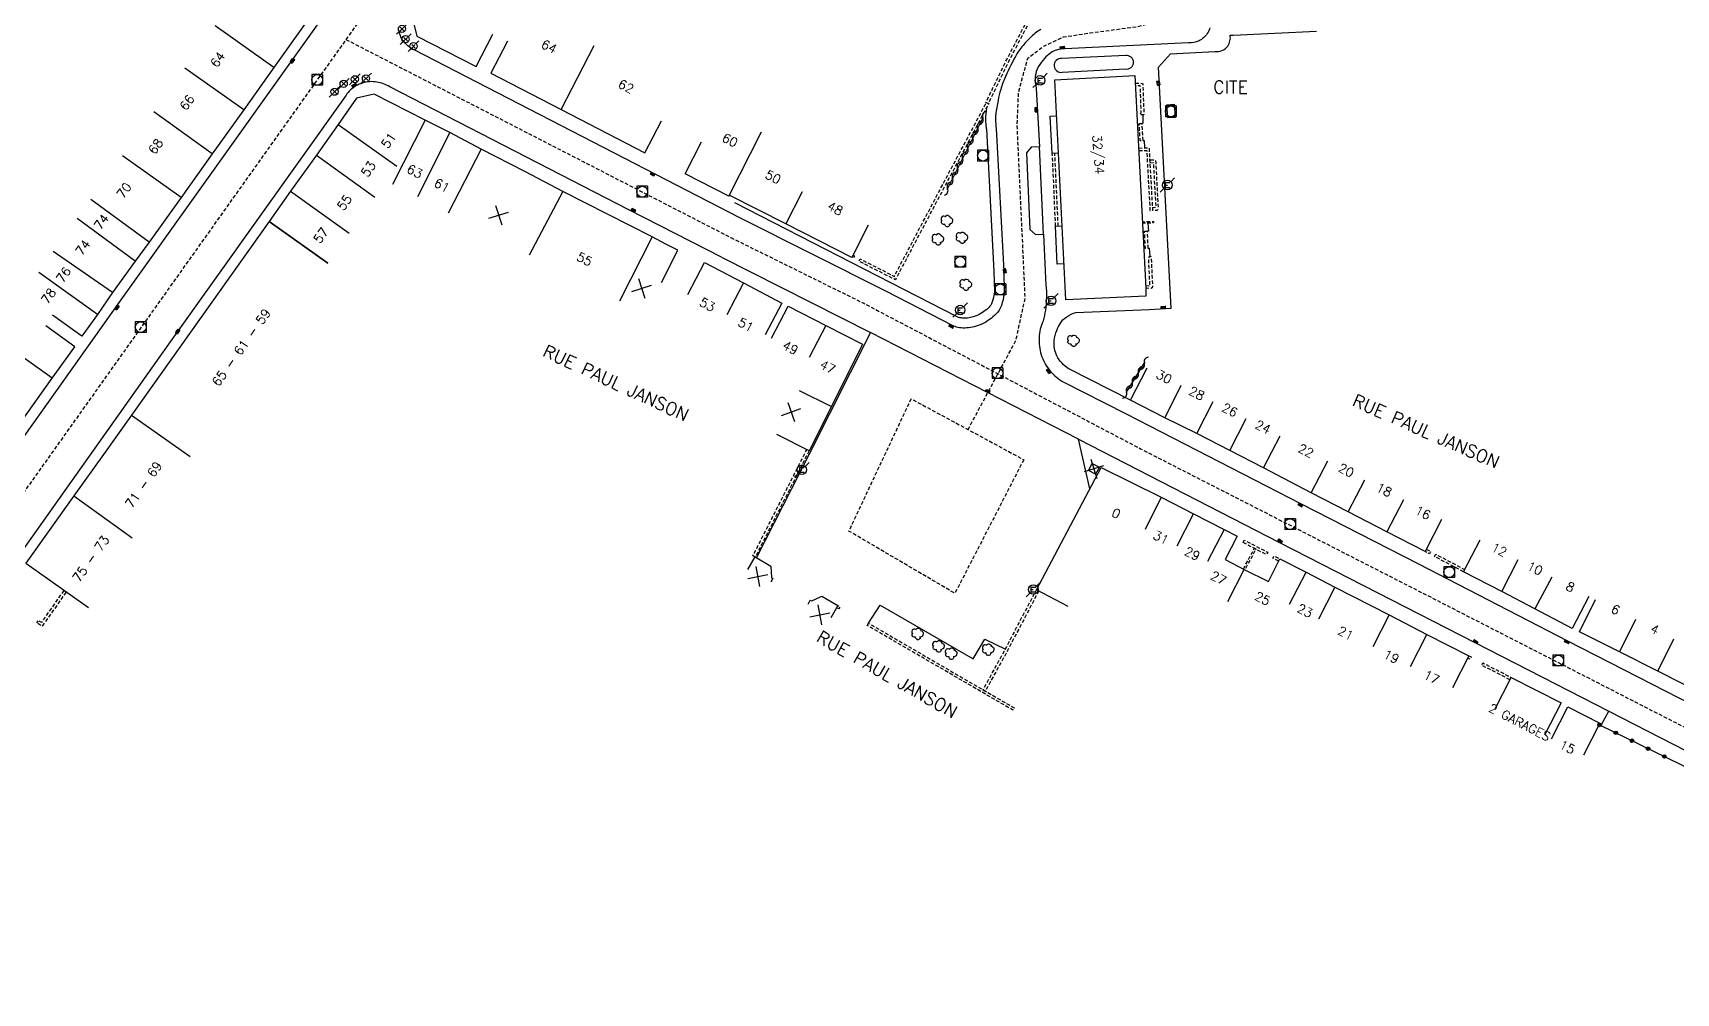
# Model space of a CAD drawing. Header units: millimetres. Extents: x 155999 to 157000, y 122000 to 123000.
# Drawn here: x 156160.5 to 156388.5, y 122007.4 to 122140.6 of the extents above; entities that cross this region are included whole.
import ezdxf
from ezdxf.enums import TextEntityAlignment as Align

# ---------------------------------------------------------------- set-up
doc = ezdxf.new("R2010")
doc.units = ezdxf.units.MM
doc.linetypes.add('DASHED', pattern=[0.75, 0.5, -0.25])
doc.layers.get('0').update_dxf_attribs({"linetype": 'CONTINUOUS'})
for name, color, linetype in [('W0001', 6, 'DASHED'), ('W0008', 7, 'CONTINUOUS'), ('W0017', 7, 'CONTINUOUS'), ('W0100', 7, 'CONTINUOUS'), ('W0112', 1, 'DASHED'), ('W0300', 7, 'CONTINUOUS'), ('W0310', 3, 'CONTINUOUS'), ('W0322', 7, 'CONTINUOUS'), ('W0400', 7, 'CONTINUOUS'), ('W0420', 7, 'CONTINUOUS'), ('W0454', 7, 'CONTINUOUS'), ('W0471', 7, 'CONTINUOUS'), ('W0989', 7, 'CONTINUOUS'), ('W0991', 7, 'CONTINUOUS'), ('W1102', 7, 'CONTINUOUS')]:
    doc.layers.add(name, color=color, linetype=linetype)
doc.styles.get("Standard").update_dxf_attribs({"font": 'romans.shx', "width": 0.85})

# ---------------------------------------------------------------- blocks, each defined once
blk = doc.blocks.new('T471')
for p, q in [((-0.333334, 0.333334), (-0.333334, -0.333334)), ((-0.333334, 0.333334), (0.333334, 0.333334)), ((-0.333334, 0), (0, 0)), ((0.500001, 0.500001), (1.000002, 1.000002)), ((-0.500001, -0.500001), (-1.000002, -1.000002)), ((-0.333334, -0.333334), (0.333334, -0.333334))]:
    blk.add_line(p, q)
blk.add_ellipse((0, 0), major_axis=(0.471405, 0.471405), ratio=1, start_param=5.4977871438, end_param=11.780972451)
blk = doc.blocks.new('T400')
for p, q in [((-0.15, 0.3), (0.15, 0.3)), ((-0.15, -0.25), (-0.15, 0.3)), ((-0.15, 0.15), (0.15, 0.15)), ((-0.15, 0), (0.15, 0)), ((0.15, 0.3), (0.15, -0.25)), ((-0.15, -0.15), (0.15, -0.15)), ((-0.15, -0.25), (-0.15, -0.3)), ((-0.15, -0.3), (0.15, -0.3)), ((0.15, -0.3), (0.15, -0.25))]:
    blk.add_line(p, q)
blk = doc.blocks.new('T420')
for p, q in [((0.75, 0.75), (-0.75, 0.75)), ((-0.75, 0.75), (-0.75, -0.75)), ((0.75, 0.75), (0.75, -0.75)), ((0.75, -0.75), (-0.75, -0.75))]:
    blk.add_line(p, q)
blk.add_ellipse((0, 0), major_axis=(-0.53, 0.53), ratio=1, start_param=3.926991, end_param=10.210176)
blk = doc.blocks.new('T300')
for p, q in [((-0.8, 0.51), (-0.86, 0.34)), ((-0.86, 0.34), (-0.86, 0.17)), ((-0.86, 0.17), (-0.74, 0.06)), ((-0.69, 0.63), (-0.8, 0.51)), ((-0.8, -0.06), (-0.74, 0.06)), ((-0.74, 0.06), (-0.69, 0.11)), ((-0.57, 0.69), (-0.69, 0.63)), ((-0.46, 0.69), (-0.57, 0.69)), ((-0.29, 0.63), (-0.46, 0.69)), ((-0.29, 0.63), (-0.17, 0.74)), ((-0.23, 0.57), (-0.29, 0.63)), ((-0.17, 0.74), (-0.06, 0.8)), ((-0.06, 0.8), (0.06, 0.8)), ((0.06, 0.8), (0.23, 0.74)), ((0.23, 0.74), (0.34, 0.63)), ((0.34, 0.63), (0.4, 0.51)), ((0.46, 0.46), (0.34, 0.46)), ((0.4, 0.51), (0.4, 0.46)), ((0.57, 0.4), (0.46, 0.46)), ((0.57, 0.4), (0.69, 0.29)), ((0.69, 0.29), (0.74, 0.17)), ((0.74, 0.06), (0.69, -0.17)), ((0.74, 0.17), (0.74, 0.06)), ((-0.8, -0.17), (-0.8, -0.06)), ((-0.8, -0.23), (-0.8, -0.17)), ((-0.74, -0.34), (-0.8, -0.23)), ((-0.69, -0.4), (-0.74, -0.34)), ((-0.51, -0.46), (-0.69, -0.4)), ((-0.4, -0.46), (-0.51, -0.46)), ((-0.4, -0.46), (-0.34, -0.46)), ((-0.34, -0.46), (-0.34, -0.4)), ((-0.34, -0.51), (-0.34, -0.46)), ((-0.29, -0.63), (-0.34, -0.51)), ((-0.17, -0.74), (-0.29, -0.63)), ((-0.06, -0.8), (-0.17, -0.74)), ((0.06, -0.8), (-0.06, -0.8)), ((0.17, -0.74), (0.06, -0.8)), ((0.23, -0.69), (0.17, -0.74)), ((0.29, -0.46), (0.23, -0.46)), ((0.29, -0.63), (0.23, -0.69)), ((0.46, -0.4), (0.29, -0.46)), ((0.34, -0.51), (0.29, -0.63)), ((0.34, -0.51), (0.34, -0.46)), ((0.57, -0.34), (0.46, -0.4)), ((0.63, -0.29), (0.57, -0.34)), ((0.69, -0.17), (0.63, -0.29))]:
    blk.add_line(p, q)
blk = doc.blocks.new('t991o')
at = {"color": 0, "linetype": 'Continuous'}
for p, q in [((-1, 1), (1, -1)), ((-1, -1), (1, 1))]:
    blk.add_line(p, q, dxfattribs=at)
blk = doc.blocks.new('t310o')
at = {"color": 0, "linetype": 'Continuous'}
for centre, start, end in [((-0.5, 0.38), 216.8699, 323.1304), ((0.5, -0.37), 36.8699, 143.1303)]:
    blk.add_arc(centre, 0.625, start, end, dxfattribs=at)
blk = doc.blocks.new('t322o')
at = {"color": 0, "linetype": 'Continuous'}
for radius in [0.25, 0.15]:
    blk.add_circle((0, 0), radius, dxfattribs=at)
blk = doc.blocks.new('T454')
for p, q in [((-0.25, 0.25), (0.25, -0.25)), ((-0.25, -0.25), (0.25, 0.25)), ((0.75, 0.75), (0.375, 0.375)), ((-0.375, -0.375), (-0.75, -0.75))]:
    blk.add_line(p, q)
blk.add_ellipse((0, 0), major_axis=(0.354, 0.354), ratio=1, start_param=5.497787143782138, end_param=11.78097245096172)

msp = doc.modelspace()

# ---------------------------------------------------------------- linework, layer by layer
at = {"layer": 'W0001', "flags": 128}
for points in [[(156290.25, 122085.57), (156296.89, 122097.91), (156298.18, 122103.78), (156297.81, 122112.04), (156297.07, 122127.74), (156297.26, 122132.33), (156298.55, 122137.1), (156300.75, 122138.75), (156303.51, 122140.04), (156307.18, 122140.59), (156313.98, 122141.51), (156317.29, 122142.43), (156318.58, 122145.91), (156318.21, 122152.34), (156318.4, 122169.17), (156320.6, 122174.49), (156322.99, 122177.61), (156324.46, 122178.35), (156327.95, 122179.08), (156334.76, 122179.45), (156340.45, 122180.55), (156341, 122184.77), (156340.27, 122203.5), (156341.97, 122210.23), (156343.44, 122214.45), (156345.1, 122218.12), (156345.65, 122221.24), (156346.02, 122225.65), (156345.65, 122229.32), (156343.26, 122235.01), (156340.56, 122240.67)], [(156236.44, 122185.26), (156211.63, 122150.47), (156192.98, 122124.31), (156130.63, 122036.64)], [(156203.94, 122139.68), (156257.32, 122112.21)], [(156257.32, 122112.21), (156275.79, 122103.08), (156314.2, 122082.89), (156355.08, 122061.99), (156414.29, 122031.66), (156427.31, 122027.1), (156452.38, 122020.83), (156469.85, 122017.79), (156507.83, 122010.19), (156523.16, 122007.37)]]:
    msp.add_lwpolyline(points, dxfattribs=at)
msp.add_lwpolyline([(156297.99, 122081.38), (156288.43, 122062.84), (156273.73, 122071.47), (156282.37, 122089.83)], close=True, dxfattribs=at)
at = {"layer": 'W0008', "flags": 128}
for points in [[(156232.76, 122187.8), (156221.16, 122171.52), (156172.22, 122102.93), (156126.89, 122039.16)], [(156258.59, 122114.95), (156213.42, 122138.23), (156213.17, 122138.35), (156212.94, 122138.49), (156212.72, 122138.64), (156212.51, 122138.8), (156212.32, 122138.99), (156212.13, 122139.18), (156211.96, 122139.39), (156211.8, 122139.61), (156211.66, 122139.83), (156211.54, 122140.07), (156211.44, 122140.31), (156211.37, 122140.57), (156211.31, 122140.84)], [(156256.05, 122109.47), (156243.2, 122116.06), (156210.01, 122133.13), (156209.8, 122133.24), (156209.58, 122133.35), (156209.36, 122133.44), (156209.14, 122133.52), (156208.91, 122133.6), (156208.68, 122133.66), (156208.45, 122133.72), (156208.21, 122133.76), (156207.97, 122133.8), (156207.72, 122133.82), (156207.47, 122133.83), (156207.21, 122133.82), (156206.96, 122133.8), (156206.71, 122133.76), (156206.46, 122133.7), (156206.22, 122133.63), (156205.99, 122133.55), (156205.77, 122133.46), (156205.55, 122133.36), (156205.33, 122133.24), (156205.12, 122133.11), (156204.92, 122132.97), (156204.73, 122132.83), (156204.56, 122132.68), (156204.39, 122132.51), (156204.23, 122132.34), (156204.08, 122132.16), (156203.95, 122131.97), (156179.56, 122097.73), (156152.84, 122060.13)], [(156302.82, 122123.91), (156301.95, 122123.87), (156301.64, 122129.04), (156302.56, 122129.08)], [(156303.58, 122108.56), (156302.6, 122108.51), (156302.41, 122113.78), (156303.32, 122113.83)], [(156256.05, 122109.47), (156276.74, 122099.01)], [(156307.14, 122077.32), (156305.56, 122084.21), (156276.74, 122099.01), (156268.19, 122082.15), (156260.88, 122067.8)], [(156305.56, 122084.21), (156333.47, 122069.89), (156360.59, 122056.04), (156379.15, 122046.5), (156391.72, 122040.06), (156413.83, 122028.61)]]:
    msp.add_lwpolyline(points, dxfattribs=at)
for points in [[(156300.34, 122141.08, 0.049694), (156298.87, 122139.92, 0.022875), (156297.57, 122138.49, 0.046325), (156297.04, 122137.71, 0.020003), (156295.44, 122134.54, 0.037371), (156294.79, 122132.76, 0.020531), (156294.42, 122131.23, 0.016417), (156294.1, 122129.28, 0.039389), (156294.07, 122128.63, 0.019729), (156294.15, 122127.34), (156295.2, 122107.55), (156295.28, 122104.58), (156295.19, 122103.97, -0.076115), (156294.71, 122102.41, -0.096523), (156293.94, 122101.38, -0.085002), (156291.89, 122100.08, -0.096444), (156289.79, 122099.65, -0.054827), (156288.84, 122099.74, -0.066735), (156288.11, 122100), (156278.92, 122104.72), (156258.59, 122114.95)], [(156323.82, 122141.32, -0.078694), (156323.44, 122140.49, -0.132028), (156322.31, 122139.5, -0.132028), (156320.83, 122139.2), (156303.67, 122138.4, 0.060113), (156302.54, 122138.21, 0.078484), (156301.74, 122137.83, 0.060438), (156300.86, 122137.06, 0.049004), (156300, 122135.88, 0.111252), (156299.59, 122134.6, 0.086243), (156299.73, 122132.86), (156300.15, 122124.79), (156299.03, 122124.72), (156298.38, 122123.95), (156298.83, 122113.31), (156299.62, 122112.63), (156300.71, 122112.66), (156301.06, 122105.56, -0.017636), (156301.13, 122104.64, -0.017636), (156301.13, 122103.71, -0.029715), (156300.99, 122102.15, -0.029715), (156300.66, 122100.62, 0.090343), (156300.11, 122098.31, 0.090343), (156300.41, 122095.95, 0.089154), (156301.5, 122093.87, 0.089154), (156303.25, 122092.3), (156312.19, 122087.73), (156336.46, 122075.26), (156352.74, 122066.92), (156373.43, 122056.24), (156416.07, 122034.43)]]:
    msp.add_lwpolyline(points, format="xyb", dxfattribs=at)
at = {"layer": 'W0017', "flags": 128}
for points in [[(156312.8, 122089.66), (156304.26, 122093.97, -0.130313), (156302.58, 122095.79, -0.154376), (156302.21, 122097.86, -0.051767), (156302.56, 122099.32, -0.067664), (156303.08, 122100.34, -0.09248), (156303.94, 122101.2, -0.079517), (156305.23, 122101.8), (156315.39, 122102.24), (156318.43, 122102.39), (156316.68, 122135.86), (156318.36, 122137.68), (156324.5, 122138.01, 0.133262), (156325.49, 122138.15, 0.133262), (156326.28, 122138.77, 0.103071), (156326.6, 122139.48, 0.103071), (156326.62, 122140.26), (156327.04, 122140.26), (156338.61, 122140.83)], [(156292.81, 122130.01, 0.023262), (156292.71, 122129.26, 0.023262), (156292.68, 122128.51, 0.019501), (156292.72, 122127.87, 0.019501), (156292.8, 122127.24), (156293.84, 122107.5), (156293.92, 122104.66), (156293.85, 122104.17, -0.076115), (156293.49, 122103.01, -0.096523), (156293.03, 122102.39, -0.085002), (156291.37, 122101.33, -0.096444), (156289.78, 122101.01, -0.054827), (156289.12, 122101.07, -0.066735), (156288.73, 122101.21), (156279.53, 122105.93), (156257.89, 122117.01)]]:
    msp.add_lwpolyline(points, format="xyb", dxfattribs=at)
msp.add_lwpolyline([(156303.33, 122135.13), (156312.12, 122135.59, 0.223314), (156312.89, 122135.8, 0.223314), (156313.22, 122136.53, 0.216967), (156312.88, 122137.23, 0.216967), (156312.14, 122137.44), (156303.28, 122137.03, 0.223433), (156302.5, 122136.77, 0.223433), (156302.2, 122136.01, 0.213596), (156302.57, 122135.32, 0.213596)], format="xyb", close=True, dxfattribs=at)
for points in [[(156314.49, 122129.21), (156314.53, 122128.08), (156314.36, 122128.04)], [(156300.71, 122112.66), (156300.15, 122124.79)], [(156314.51, 122125.65), (156314.67, 122125.68), (156314.74, 122124.65)], [(156315.21, 122114.2), (156315.28, 122113.11), (156315.09, 122113.09)], [(156315.21, 122110.71), (156315.38, 122110.73), (156315.47, 122109.63)], [(156276.45, 122058.69), (156278.08, 122061.22), (156290.95, 122053.77), (156292.58, 122056.5), (156295.43, 122055.1)], [(156378.16, 122044.66), (156379.15, 122046.5)]]:
    msp.add_lwpolyline(points, dxfattribs=at)
msp.add_lwpolyline([(156318.89, 122130.66), (156317.78, 122130.57), (156317.91, 122128.84), (156319.02, 122128.92)], close=True, dxfattribs=at)
at = {"layer": 'W0100', "flags": 128}
for points in [[(156239.77, 122179.89), (156237.97, 122177.31), (156234.28, 122172.13), (156229.02, 122164.73), (156225.41, 122159.84), (156221.42, 122154.18), (156217.83, 122149.12), (156213.18, 122142.61), (156213.77, 122140.16), (156222.02, 122135.95), (156224.3, 122140.41)], [(156205.77, 122161.02), (156209.85, 122158.13), (156206.64, 122153.6), (156203.12, 122148.61), (156198.4, 122142.09), (156193.93, 122135.78), (156189.75, 122129.91), (156185.39, 122123.82), (156181.06, 122117.75), (156176.62, 122111.57), (156174.69, 122108.93), (156171.54, 122104.56), (156169.44, 122101.54), (156167.28, 122098.51), (156163.21, 122101.42)], [(156226.33, 122139.44), (156224.03, 122134.99), (156233.79, 122129.95), (156245.42, 122123.95), (156247.71, 122128.4)], [(156247.74, 122105.97), (156249.99, 122110.44), (156248.34, 122111.27), (156246.43, 122112.29), (156234.01, 122118.6), (156228.86, 122121.3), (156222.72, 122124.47), (156218.33, 122126.79), (156214.91, 122128.5), (156207.83, 122132.1), (156205.4, 122131.52), (156202.85, 122127.9), (156199.83, 122123.64), (156196.25, 122118.65), (156193.26, 122114.45), (156174.16, 122087.58), (156170.28, 122082.1), (156166.16, 122076.36), (156159.53, 122067.02), (156168.19, 122060.88)], [(156257.06, 122117.95), (156251.02, 122121.04), (156253.29, 122125.49)], [(156276.39, 122113.9), (156274.12, 122109.45), (156264.97, 122114.1), (156257.12, 122118.07)], [(156251.37, 122104.32), (156253.68, 122108.75), (156259.11, 122105.93), (156264.43, 122103.12), (156262.09, 122098.7)], [(156263, 122098.24), (156265.28, 122102.69), (156270.51, 122100.01), (156275.62, 122097.39), (156271.29, 122088.75), (156268.19, 122082.6), (156263.72, 122084.86)], [(156126.39, 122041.16), (156132.54, 122049.81), (156139.49, 122059.57), (156142.76, 122064.09), (156146.28, 122068.91), (156148.52, 122072.09), (156152.31, 122077.51), (156156.27, 122083), (156159.66, 122087.75), (156163.17, 122092.68), (156166.32, 122097.02), (156162.28, 122099.96)], [(156355.96, 122073.08), (156353.67, 122068.64), (156348.36, 122071.37), (156343.02, 122074.14), (156337.86, 122076.8), (156331.25, 122080.26), (156326.56, 122082.66), (156322.02, 122085), (156317.54, 122087.21), (156312.8, 122089.66), (156315.09, 122094.11)], [(156304.16, 122061), (156299.74, 122063.33), (156308.72, 122080.31), (156317.07, 122076.16), (156321.54, 122073.88), (156325.78, 122071.71), (156327.58, 122070.75), (156325.94, 122067.53), (156328.59, 122066.16), (156331.93, 122064.46), (156333.54, 122067.63), (156337.16, 122065.77), (156341.16, 122063.69), (156348.69, 122059.85), (156353.91, 122057.13), (156359.74, 122054.18), (156357.48, 122049.72)], [(156376.39, 122062.38), (156374.06, 122057.96), (156368.92, 122060.67), (156364.3, 122063.09), (156359.02, 122065.83), (156361.32, 122070.26)], [(156259.72, 122066.16), (156260.73, 122067.89), (156262.9, 122066.62), (156263, 122065.04), (156263.19, 122064.92), (156262.91, 122064.39)], [(156268.06, 122061.36), (156268.36, 122061.88), (156268.56, 122061.78), (156269.96, 122062.46), (156272.21, 122061.15), (156271.2, 122059.42)], [(156407.52, 122046.7), (156405.17, 122042.29), (156395.44, 122047.24), (156385.96, 122052.04), (156380.65, 122054.72), (156375.08, 122057.51), (156377.32, 122061.98)], [(156363.33, 122046.72), (156365.61, 122051.18), (156372.54, 122047.63), (156370.26, 122043.18)], [(156371.2, 122042.66), (156373.5, 122047.1), (156377.93, 122044.81), (156375.63, 122040.37)]]:
    msp.add_lwpolyline(points, dxfattribs=at)
for points in [[(156303.83, 122103.56), (156302.31, 122134.1), (156313.41, 122134.68), (156314.91, 122105.18), (156314.92, 122104.08)], [(156307.48, 122080.86), (156308.48, 122080.34), (156307.96, 122079.36), (156306.97, 122079.88)]]:
    msp.add_lwpolyline(points, close=True, dxfattribs=at)
at = {"layer": 'W0112', "flags": 128}
for points in [[(156300.44, 122147.95), (156299.26, 122143.08), (156295.94, 122136.76), (156293.05, 122130.79), (156292.73, 122130.95), (156295.63, 122136.92), (156298.93, 122143.21), (156300.09, 122148.03)], [(156313.94, 122124.27), (156315.04, 122124.3), (156315.5, 122115.96), (156315.85, 122115.98)], [(156302.41, 122113.78), (156301.95, 122123.87)], [(156302.77, 122113.8), (156302.3, 122123.89)], [(156315.49, 122122.55), (156315.96, 122122.6), (156316.31, 122116.36), (156315.83, 122116.33)], [(156274.28, 122109.76), (156274.49, 122109.66), (156274.33, 122109.34), (156274.12, 122109.45)], [(156268.19, 122082.6), (156260.73, 122067.89), (156260.41, 122068.05), (156267.87, 122082.77)], [(156328.46, 122066.23), (156330, 122069.08), (156330.2, 122068.97), (156328.67, 122066.12)], [(156333.37, 122067.31), (156332.54, 122067.74), (156332.71, 122068.06), (156333.54, 122067.63)], [(156353.83, 122068.95), (156354.45, 122068.63), (156354.28, 122068.31), (156353.67, 122068.64)], [(156359.02, 122065.83), (156354.99, 122067.94), (156355.16, 122068.26), (156359.18, 122066.14)], [(156164.78, 122063.24), (156161.67, 122058.81), (156161.26, 122059.08), (156161, 122058.77)], [(156165.1, 122063.01), (156161.78, 122058.28), (156161.05, 122058.74)], [(156300.06, 122063.17), (156295.75, 122054.93), (156292.65, 122049.29), (156292.34, 122049.46), (156295.43, 122055.1), (156299.74, 122063.33)], [(156359.74, 122054.18), (156360.08, 122054.01), (156359.92, 122053.69), (156359.58, 122053.86)], [(156365.45, 122050.86), (156361.53, 122052.87), (156361.69, 122053.18), (156365.61, 122051.18)]]:
    msp.add_lwpolyline(points, dxfattribs=at)
for points in [[(156313.47, 122133.6), (156314.19, 122133.62), (156314.43, 122133.59, -0.249008), (156314.48, 122133.56, -0.11264), (156314.51, 122133.43), (156314.65, 122129.42), (156314.63, 122129.27, -0.571812), (156314.56, 122129.24, 0.571812), (156314.49, 122129.21), (156314.14, 122129.25, -0.200555), (156314.29, 122129.51), (156314.16, 122133.26), (156313.48, 122133.25)], [(156313.92, 122124.62), (156315.37, 122124.66), (156315.85, 122115.98), (156316.4, 122116.01, 0.028786), (156316.58, 122116.04), (156316.67, 122116.27), (156316.34, 122122.66, 0.109547), (156316.3, 122122.82, 0.189412), (156316.22, 122122.89), (156316.01, 122122.96), (156315.47, 122122.91)], [(156314.89, 122105.54), (156315.49, 122105.5), (156315.31, 122109.32), (156315.47, 122109.63, -0.077877), (156315.54, 122109.62, -0.077877), (156315.6, 122109.58, -0.142291), (156315.64, 122109.51, -0.056674), (156315.67, 122109.33), (156315.85, 122105.37), (156315.75, 122105.22, -0.143671), (156315.67, 122105.16, -0.114374), (156315.55, 122105.14), (156314.91, 122105.18)]]:
    msp.add_lwpolyline(points, format="xyb", dxfattribs=at)
for points in [[(156292.79, 122130.92), (156293.12, 122130.79), (156286.42, 122118.18), (156280.17, 122106.35), (156275.12, 122108.92), (156275.28, 122109.24), (156280.02, 122106.82), (156286.1, 122118.35)], [(156314, 122128.02), (156314.36, 122128.04), (156314.51, 122125.65), (156314.15, 122125.63)], [(156314.51, 122114.18), (156314.5, 122114.39), (156315.97, 122114.45), (156315.97, 122114.23)], [(156314.74, 122113.07), (156315.09, 122113.09), (156315.21, 122110.71), (156314.86, 122110.7)], [(156328.43, 122069.9), (156328.59, 122070.22), (156331.83, 122068.53), (156331.66, 122068.21)], [(156272.03, 122060.85), (156272.21, 122061.15), (156272.51, 122060.97), (156272.32, 122060.67)], [(156276.27, 122058.39), (156276.45, 122058.69), (156292.34, 122049.46), (156296.66, 122046.95), (156296.49, 122046.64), (156292.16, 122049.15)]]:
    msp.add_lwpolyline(points, close=True, dxfattribs=at)
at = {"layer": 'W0310', "flags": 128}
for points in [[(156292.3, 122128.81), (156287.33, 122118.84)], [(156312.24, 122090.77), (156314.85, 122094.96)]]:
    msp.add_lwpolyline(points, dxfattribs=at)
at = {"layer": 'W0322', "flags": 128}
msp.add_lwpolyline([(156377.88, 122044.59), (156390.94, 122038.21)], dxfattribs=at)
at = {"layer": 'W1102'}
for p, q in [((156267.24, 122118.56), (156264.97, 122114.1)), ((156259.11, 122105.93), (156256.79, 122101.5)), ((156270.51, 122100.01), (156268.23, 122095.56)), ((156266.82, 122091), (156271.29, 122088.75)), ((156319.79, 122091.68), (156317.54, 122087.21)), ((156322.02, 122085), (156324.27, 122089.47)), ((156326.56, 122082.66), (156328.85, 122087.11)), ((156331.25, 122080.26), (156333.55, 122084.7)), ((156337.86, 122076.8), (156340.17, 122081.23)), ((156343.02, 122074.14), (156345.32, 122078.58)), ((156317.07, 122076.16), (156314.82, 122071.69)), ((156319.26, 122069.43), (156321.54, 122073.88)), ((156350.66, 122075.81), (156348.36, 122071.37)), ((156325.78, 122071.71), (156323.5, 122067.26)), ((156364.3, 122063.09), (156366.61, 122067.52)), ((156326.32, 122061.71), (156328.59, 122066.16)), ((156334.87, 122061.33), (156337.16, 122065.77)), ((156371.24, 122065.1), (156368.92, 122060.67)), ((156341.16, 122063.69), (156338.88, 122059.25)), ((156348.69, 122059.85), (156346.4, 122055.41)), ((156382.89, 122059.19), (156380.65, 122054.72)), ((156351.63, 122052.69), (156353.91, 122057.13)), ((156385.96, 122052.04), (156388.21, 122056.51))]:
    msp.add_line(p, q, dxfattribs=at)
at = {"layer": 'W1102', "flags": 128}
for points in [[(156193.93, 122135.78), (156185.77, 122141.56)], [(156233.79, 122129.95), (156238.38, 122138.83)], [(156189.75, 122129.91), (156181.6, 122135.71)], [(156185.39, 122123.82), (156177.26, 122129.64)], [(156202.85, 122127.9), (156211.01, 122122.12)], [(156214.91, 122128.5), (156210.38, 122119.58)], [(156218.33, 122126.79), (156213.87, 122117.84)], [(156257.06, 122117.95), (156261.61, 122126.85)], [(156222.72, 122124.47), (156218.13, 122115.59)], [(156181.06, 122117.75), (156172.92, 122123.56)], [(156199.83, 122123.64), (156207.95, 122117.81)], [(156176.62, 122111.57), (156168.55, 122117.47)], [(156196.25, 122118.65), (156204.37, 122112.82)], [(156234.01, 122118.6), (156229.36, 122109.74)], [(156174.69, 122108.93), (156166.62, 122114.83)], [(156193.26, 122114.45), (156201.41, 122108.66)], [(156246.43, 122112.29), (156241.9, 122103.38)], [(156171.54, 122104.56), (156163.33, 122110.26)], [(156169.44, 122101.54), (156161.31, 122107.35)], [(156163.17, 122092.68), (156155.02, 122098.48)], [(156174.16, 122087.58), (156182.32, 122081.81)], [(156166.16, 122076.36), (156174.28, 122070.53)]]:
    msp.add_lwpolyline(points, dxfattribs=at)
msp.add_lwpolyline([(156201.41, 122108.66), (156193.26, 122114.45)], close=True, dxfattribs=at)

# ---------------------------------------------------------------- block references
at = {"layer": 'W0300'}
for p in [(156287.37, 122114.49), (156286.12, 122111.95), (156289.46, 122112.16), (156289.98, 122105.65), (156304.92, 122097.87), (156283.31, 122057.2), (156286.2, 122055.48), (156293.1, 122055.02), (156287.96, 122054.47)]:
    msp.add_blockref('T300', p, dxfattribs=at)
at = {"layer": 'W0310'}
for p, rotation in [((156292.3, 122128.81), 243.4969222841408), ((156290.9, 122126.01), 243.4969222841408), ((156291.6, 122127.41), 243.4969222841408), ((156289.5, 122123.21), 243.4969222841408), ((156290.2, 122124.61), 243.4969222841408), ((156288.8, 122121.81), 243.4969222841408), ((156287.41, 122119), 243.4969222841408), ((156288.11, 122120.4), 243.4969222841408), ((156313.89, 122093.43), 58.05547904153541), ((156314.72, 122094.76), 58.05547904153541), ((156313.06, 122092.1), 58.05547904153541), ((156312.24, 122090.77), 58.05547904153541)]:
    msp.add_blockref('t310o', p, dxfattribs=dict(at, rotation=rotation))
at = {"layer": 'W0322', "rotation": 333.9539900068493}
for p in [(156377.88, 122044.59), (156380.13, 122043.49), (156382.38, 122042.39), (156384.62, 122041.29), (156386.87, 122040.2)]:
    msp.add_blockref('t322o', p, dxfattribs=at)
at = {"layer": 'W0400'}
for p, rotation in [((156303.33, 122138.56), 281.1919436841171), ((156196.49, 122136.73), 324.4917481526053), ((156205.09, 122133.32), 121.41437780106), ((156316.66, 122133.63), 8.816822296175651), ((156299.71, 122129.93), 2.558010904372656), ((156246.48, 122121), 242.7270660078145), ((156243.83, 122116), 62.82430233238711), ((156295.35, 122107.57), 187.0959166643466), ((156172.17, 122102.51), 324.5942405965333), ((156317.36, 122102.5), 92.19775032645435), ((156180.6, 122099.18), 324.5453150460638), ((156287.94, 122099.9), 62.14105886567095), ((156301.44, 122093.67), 31.91058808919264), ((156293.01, 122090.91), 73.22463143012115), ((156336.39, 122075.11), 62.65076244582028), ((156333.57, 122070.1), 53.50189863910806), ((156360.66, 122056.14), 242.5308155163117), ((156373.34, 122056.11), 65.16628344394229)]:
    msp.add_blockref('T400', p, dxfattribs=dict(at, rotation=rotation))
at = {"layer": 'W0420'}
for p in [(156199.94, 122134.08), (156318.4, 122129.71), (156292.33, 122123.57), (156245.04, 122118.56), (156289.17, 122108.83), (156294.75, 122105.01), (156175.46, 122099.77), (156294.33, 122093.38), (156334.94, 122072.44), (156357.02, 122065.79), (156372.14, 122053.51)]:
    msp.add_blockref('T420', p, dxfattribs=at)
at = {"layer": 'W0454'}
for p in [(156211.71, 122141.15), (156212.22, 122139.73), (156213.31, 122138.75), (156202.36, 122132.44), (156203.62, 122133.54), (156205.18, 122134.16), (156206.71, 122134.27)]:
    msp.add_blockref('T454', p, dxfattribs=at)
at = {"layer": 'W0471'}
for p in [(156300.25, 122134), (156317.92, 122119.49), (156301.77, 122103.42), (156289.16, 122102.14), (156267.19, 122079.98), (156299.31, 122063.37)]:
    msp.add_blockref('T471', p, dxfattribs=at)
at = {"layer": 'W0991'}
for p, rotation in [((156225.13, 122115.32), 332.5127475993095), ((156244.97, 122105.16), 332.4935320626341), ((156265.71, 122088), 334.44927), ((156261.07, 122065.17), 325.700100364187), ((156269.67, 122059.85), 325.700100364187)]:
    msp.add_blockref('t991o', p, dxfattribs=dict(at, rotation=rotation))
at = {"layer": 'W0991', "extrusion": (0, 0, -1), "rotation": 297.5976140623462}
msp.add_blockref('t991o', (-156307.72, 122080.12), dxfattribs=at)

# ---------------------------------------------------------------- texts
at = {"layer": 'W0989'}
msp.add_text('CITE', height=1.75, dxfattribs=at).set_placement((156326.67, 122133.07), align=Align.MIDDLE)
for rotation, p in [(335.1826, (156241.39, 122092.03)), (336.2297, (156353.8, 122085.33)), (330.44, (156279.02, 122051.6))]:
    msp.add_text('RUE PAUL JANSON', height=1.75, rotation=rotation, dxfattribs=at).set_placement(p, align=Align.MIDDLE)
at = {"layer": 'W0991'}
for s, rotation, p in [('64', 54.5494, (156186.14, 122136.9)), ('64', 332.6483, (156232.13, 122138.69)), ('62', 332.7432, (156242.81, 122133.17)), ('66', 54.3952, (156181.88, 122130.94)), ('51', 54.8637, (156209.85, 122125.68)), ('60', 332.9131, (156257.22, 122125.72)), ('32/34', 274.3875, (156308.25, 122123.72)), ('68', 54.4519, (156177.53, 122124.85)), ('53', 54.6546, (156207.05, 122121.72)), ('63', 333.4664, (156213.49, 122121.38)), ('70', 54.3502, (156173.15, 122118.74)), ('61', 332.1537, (156217.26, 122119.44)), ('50', 332.5154, (156263.21, 122120.6)), ('55', 54.3239, (156203.73, 122117.06)), ('74', 53.8266, (156170, 122114.38)), ('48', 332.5154, (156271.82, 122116.23)), ('57', 54.5511, (156200.46, 122112.49)), ('74', 54.2335, (156167.44, 122110.83)), ('76', 55.2196, (156164.75, 122107.04)), ('55', 333.0937, (156237.05, 122109.2)), ('78', 54.4347, (156162.67, 122104.09)), ('53', 332.5154, (156254.09, 122102.9)), ('65 - 61 - 59', 54.5915, (156189.41, 122096.96)), ('51', 332.1565, (156259.44, 122100.1)), ('49', 332.9032, (156265.61, 122096.9)), ('47', 332.8421, (156270.78, 122094.25)), ('30', 332.9543, (156317.46, 122092.88)), ('28', 332.9543, (156321.99, 122090.59)), ('26', 332.9543, (156326.58, 122088.28)), ('24', 332.9543, (156331.19, 122085.91)), ('22', 332.9655, (156337.14, 122082.62)), ('71 - 69', 54.5213, (156175.86, 122077.91)), ('20', 332.9655, (156342.73, 122079.91)), ('18', 332.9655, (156347.99, 122077.19)), ('0', 332.9543, (156310.8, 122073.92)), ('16', 332.9655, (156353.36, 122074.03)), ('75 - 73', 54.6288, (156168.55, 122067.64)), ('31', 332.9543, (156317.03, 122070.57)), ('12', 332.5649, (156363.96, 122068.89)), ('29', 332.856, (156321.38, 122068.34)), ('10', 332.6311, (156368.92, 122066.31)), ('27', 332.856, (156325, 122064.96)), ('25', 332.9266, (156331.13, 122062.12)), ('8', 332.6311, (156373.82, 122063.73)), ('23', 332.9655, (156337, 122060.43)), ('6', 332.6311, (156380.1, 122060.59)), ('21', 332.9655, (156342.66, 122057.32)), ('4', 332.6311, (156385.55, 122057.85)), ('19', 332.5073, (156349, 122054.06)), ('17', 333.1058, (156354.56, 122051.2)), ('2 GARAGES', 332.919, (156366.8, 122044.95)), ('15', 332.6311, (156373.41, 122041.52))]:
    msp.add_text(s, height=1.25, rotation=rotation, dxfattribs=at).set_placement(p, align=Align.MIDDLE)

doc.saveas('drawing.dxf')
